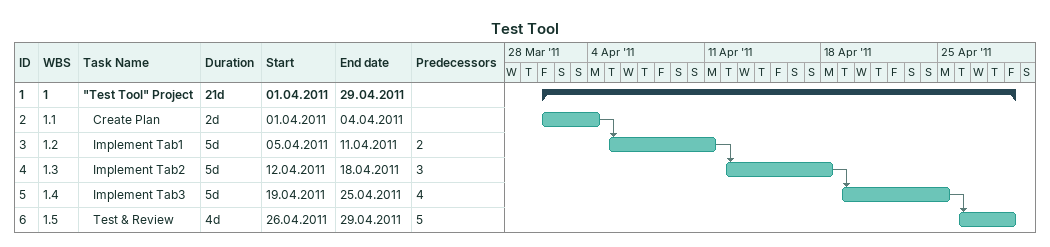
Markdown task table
Test Tool

| ID | WBS | Task | Duration | Start | Finish | Predecessors |
|---|---|---|---|---|---|---|
| 1 | 1 | **"Test Tool" Project** | 21d | 2011-04-01 | 2011-04-29 |  |
| 2 | 1.1 | Create Plan | 2d | 2011-04-01 | 2011-04-04 |  |
| 3 | 1.2 | Implement Tab1 | 5d | 2011-04-05 | 2011-04-11 | 2 |
| 4 | 1.3 | Implement Tab2 | 5d | 2011-04-12 | 2011-04-18 | 3 |
| 5 | 1.4 | Implement Tab3 | 5d | 2011-04-19 | 2011-04-25 | 4 |
| 6 | 1.5 | Test & Review | 4d | 2011-04-26 | 2011-04-29 | 5 |
